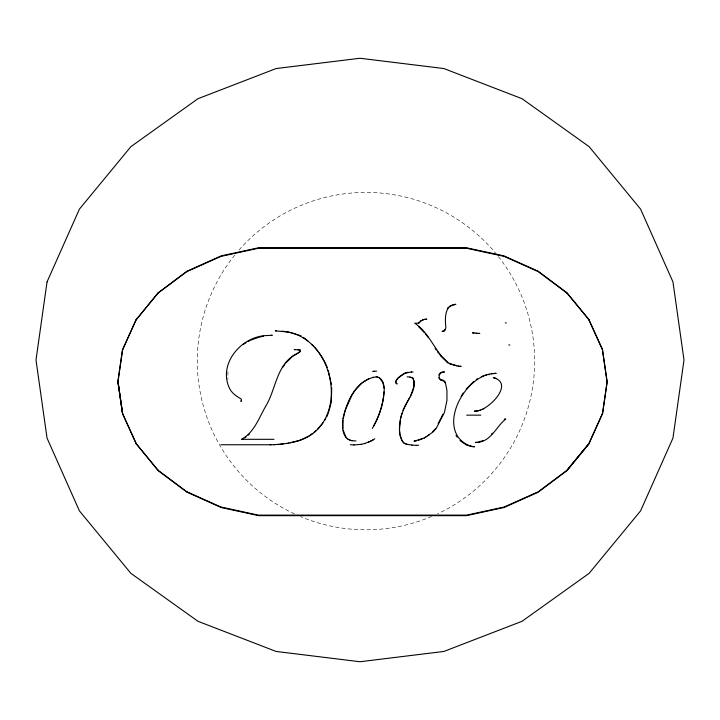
<?xml version="1.0" encoding="UTF-8"?>
<svg xmlns="http://www.w3.org/2000/svg" width="720" height="720" viewBox="0 0 720 720"><rect width="100%" height="100%" fill="white"/><g stroke="black" fill="none" stroke-linecap="round" stroke-linejoin="round"><path stroke-width="0.54" stroke-dasharray="3.6 2.7" d="M227.943 371.637L227.88 379.413M498.348 256.554A168.687 168.687 0 0 1 437.688 513.792M431.685 516.465A168.687 168.687 0 0 1 300.555 516.591M294.498 513.909A168.687 168.687 0 0 1 234.756 255.087M239.031 250.002A168.687 168.687 0 0 1 496.98 254.844"/><path stroke-width="1.08" d="M400.464 419.067L399.429 430.038L399.789 434.439M342.927 420.417L342.918 428.355M384.012 391.923C383.031 404.829 378.693 417.276 372.303 428.463M122.634 413.757L117.99 381.708L122.634 349.65M602.487 413.775L607.131 381.708L602.487 349.632L588.852 319.455L566.982 292.806L537.984 271.116L503.946 255.879L466.38 247.743L258.687 247.743L221.292 255.843L186.948 271.251L158.112 292.833L136.008 319.878L122.445 349.884L117.846 381.708L122.445 413.523L136.287 443.979M607.185 381.708L602.577 413.505L588.852 443.952L566.982 470.601L537.984 492.3L503.946 507.528L466.38 515.664L258.687 515.664L221.292 507.564L186.948 492.156L158.112 470.583L136.008 443.529M343.143 418.842L345.168 410.526M413.694 386.937L414.045 381.222L412.731 378.045L411.372 377.442M400.68 417.942L401.886 413.28M413.568 387.558L410.625 395.847M418.59 323.208L419.094 322.164M328.212 413.307L328.626 412.011M328.95 411.021L331.362 401.904L331.704 387.729M345.492 409.59L352.17 394.704M326.799 416.79L327.852 414.18M402.957 410.256L409.815 397.305M122.652 349.803L136.287 319.437M602.424 413.604L588.834 443.682L567.045 470.232L538.299 491.751L504.225 506.997L466.776 515.115L258.3 515.115L220.842 506.997L186.507 491.562M444.87 329.508L444.6 330.048M265.599 406.377C275.562 390.258 276.057 368.055 292.374 356.283C293.598 354.897 304.425 351.144 298.161 349.704M438.795 374.931L439.119 374.274M283.149 366.93L284.778 364.32M441.126 417.753L442.899 414.225M265.455 406.647C258.858 418.266 253.998 432.711 241.407 439.308L273.996 439.308M438.129 423.63L440.622 418.734M300.591 351.423L292.878 356.283M324.666 420.408L325.737 418.599M373.446 426.339C380.142 414.828 384.084 401.517 384.219 388.179M461.133 396.432L463.257 393.084M352.773 393.822L355.158 390.276M322.947 422.91L317.448 429.363M397.314 379.089L395.433 382.041L396.675 383.868M136.242 319.725L158.031 293.175M589.005 443.547L567.045 470.232M355.815 389.493L361.854 383.103L369.126 378.54M434.421 429.975L435.636 428.526M285.867 362.934L291.996 356.985M466.236 389.133L473.832 381.348M447.309 308.502L448.542 307.134M432.792 431.703L434.268 430.155M444.06 330.786L442.71 331.362M483.732 408.555L482.94 409.149M398.052 378.072L404.955 373.239L411.534 371.97M491.445 434.16L492.417 433.206M439.542 373.689L441.306 372.438L444.528 371.97C440.037 371.169 436.788 377.586 441.189 379.908M248.22 435.195L249.291 434.223M314.154 432.234L316.143 430.506M483.552 440.415L478.071 442.269M418.554 440.217L422.235 438.795M157.797 293.328L186.777 271.656L220.842 256.41L258.3 248.301L466.776 248.301L504.225 256.41L538.299 271.656L567.261 293.355M427.851 435.744L429.579 434.502M309.195 435.816L312.633 433.413M244.755 437.823L245.943 436.995M420.084 321.246L421.191 320.49M364.932 443.439L371.997 440.622L374.859 438.714M476.181 379.548L477.414 378.747M243.189 344.484L245.988 342.675M373.446 439.668L368.451 442.206M483.777 375.669L481.338 376.695M242.262 439.308L243.522 438.588M241.551 401.202C239.301 402.066 242.397 400.113 241.128 398.979C236.826 396.468 232.335 393.633 229.869 389.043C217.125 364.086 241.848 335.367 267.885 335.52M308.322 436.302L299.763 440.37L290.259 442.737M424.17 437.895L426.042 436.878M450 306L455.859 304.29C444.024 305.073 445.014 319.329 445.905 327.735L444.735 330.786L442.116 331.407L442.791 331.407M283.149 443.979L274.14 444.663M247.923 341.586L249.921 340.605M250.92 340.119L254.205 338.958M255.114 338.634L258.228 337.563M422.397 319.887L425.511 319.239M424.179 319.464L421.704 320.49L418.761 323.208L414.738 323.208C426.978 331.344 432.63 345.177 441.567 356.175M480.6 410.121L476.892 410.976M408.267 372.285C403.65 372.24 391.338 381.807 397.296 383.904M259.272 337.203L263.538 336.168M361.314 444.312L365.103 443.439M485.19 375.255L486.63 374.913M292.248 442.323C352.827 431.298 338.049 334.818 281.79 331.191M491.373 373.815L496.197 373.32L495.198 373.32M494.271 373.437C462.735 374.805 433.827 433.8 471.627 446.472M288.27 443.115L290.772 442.737M443.979 381.222L441.126 379.908L443.502 380.385L445.248 381.969L446.922 390.222L446.976 400.221L444.456 412.452L436.149 428.526L433.305 431.703L424.674 437.895L414.387 441.126L416.655 440.739M372.672 371.484L376.614 371.133M286.263 443.448L288.774 443.115M376.362 376.893C356.391 379.296 346.563 401.355 342.981 418.842C342.153 426.132 341.811 436.932 349.947 440.136M286.776 443.448L280.224 444.231M373.446 371.349L374.463 371.178M504.261 419.094L505.8 419.013C496.233 426.339 491.103 442.017 476.748 442.395L477.414 442.395L475.407 442.413L476.082 442.413M361.476 444.312L353.889 444.951M488.079 374.643L489.546 374.445M372.672 377.343L373.446 377.253M475.632 411.093C487.674 411.39 515.421 383.454 493.29 377.64L496.098 378.342M277.029 444.555L279.054 444.42M416.358 445.365L418.635 445.221M267.03 335.52L272.268 335.268L271.413 335.268M424.998 319.239L426.852 319.194L426.339 319.194M274.995 444.663L270.081 444.753M476.307 411.093L474.363 411.138L475.038 411.138M505.296 322.938L506.295 322.938M276.219 330.876L275.373 330.876L288.666 332.109M473.121 332.829L472.446 332.829L473.976 332.874M479.124 333.405L479.79 333.405L476.208 333.252M508.842 344.979L509.841 344.979M294.732 349.632L294.228 349.632L300.627 349.965M460.503 366.3L461.178 366.3L458.316 366.21M413.01 372.051L411.363 371.97M407.178 376.839L410.121 377.037M466.704 415.161L480.789 415.161M355.968 440.919L351.774 440.739M414.009 441.09L414.558 441.126M220.86 444.753L270.936 444.753M350.343 444.717L354.06 444.951M473.976 446.724L474.651 446.724L472.464 446.661M416.529 445.365L411.813 445.068M376.191 376.893L377.559 377.028M473.13 446.661L466.596 445.167L459.972 440.586M458.982 366.21L449.865 364.023M473.31 332.874L476.874 333.252M407.619 444.429L411.984 445.068M456.813 365.931L448.569 363.042L441.72 356.337M406.656 444.213L407.79 444.429M289.665 332.352L300.987 335.736M409.95 377.037L412.902 378.045C417.429 387.603 409.203 397.827 405.099 405.873C400.059 416.997 396.333 431.478 403.263 442.557M351.945 440.739L347.859 439.191M406.827 444.213L404.811 443.538M377.388 377.028L378.711 377.406M405.891 443.916L403.929 443.088M378.54 377.406C382.563 379.161 383.85 383.994 384.219 387.99M404.1 443.088L401.958 440.667L400.014 435.519M440.685 379.908L439.542 379.017M303.336 337.392L308.142 341.118M157.797 470.079L186.777 491.751M379.62 378.036L382.941 382.734L384.048 387.99M447.903 363.042L441.126 356.337M311.733 344.376L313.686 346.356M418.68 326.745L424.395 332.658M425.322 333.738L428.463 337.707M439.785 354.681L441.063 356.175M314.622 347.301L317.808 351.135M567.045 293.175L589.005 319.86M158.031 470.232L136.242 443.682L122.652 413.604L118.026 381.708M437.382 351.585L438.561 353.151M319.005 352.728L321.273 356.004M435.159 348.345L436.248 349.983M346.221 437.922L343.206 430.209M456.021 435.366L457.173 437.229M321.84 356.823L324.306 361.152M444.573 381.969L444.996 382.824M438.795 377.775L439.119 378.432M324.801 362.016L327.294 367.452M588.834 319.725L602.577 349.902M328.212 370.494L331.47 384.759M602.424 349.803L607.041 381.708M47.043 281.907L36 360L47.043 438.093L79.407 510.867L130.896 573.363L198 621.315L276.147 651.456L360 661.743L443.853 651.456L522 621.315L589.104 573.363L640.593 510.867L672.957 438.093L684 360L672.957 281.907L640.593 209.133L589.104 146.637L522 98.685L443.853 68.544L360 58.257L276.147 68.544L198 98.685L130.896 146.637L79.407 209.133L47.043 281.907M441.666 379.908L441.126 379.908L441.666 379.908"/></g></svg>
